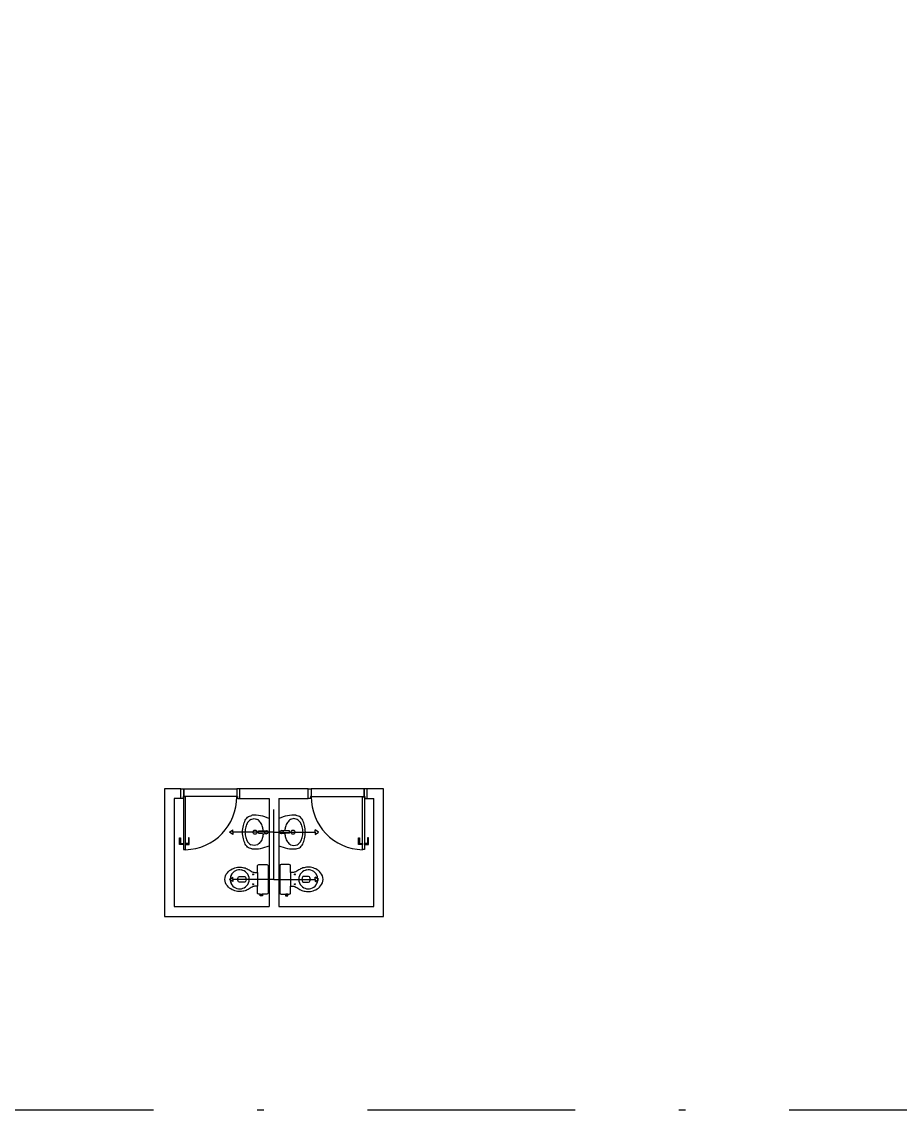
# Model space of a CAD drawing. Extents: x 55.5 to 142.8, y 175.3 to 208.6.
# Drawn here: x 69.85 to 83.29, y 175.29 to 191.94 of the extents above; entities that cross this region are included whole.
import ezdxf

# ---------------------------------------------------------------- set-up
doc = ezdxf.new("R2010")
doc.units = 0
doc.header["$LTSCALE"] = 0.005
doc.linetypes.add('DASHDOT', pattern=[25.4, 12.7, -6.35, 0, -6.35])
doc.layers.get('0').update_dxf_attribs({"linetype": 'CONTINUOUS'})
for name, color, linetype in [('A-PARED', 5, 'CONTINUOUS'), ('A-PORTA', 3, 'CONTINUOUS'), ('A-SOLEIRA', 1, 'CONTINUOUS'), ('ARQ-ALV-CORTE', 5, 'CONTINUOUS'), ('BARRILETE', 4, 'CONTINUOUS'), ('PAG', 1, 'CONTINUOUS')]:
    doc.layers.add(name, color=color, linetype=linetype)

# ---------------------------------------------------------------- blocks, each defined once
blk = doc.blocks.new('wc')
at = {"layer": 'A-PARED', "color": 251}
for p, q in [((-0.25, 1.8), (-0.25, 1.95)), ((-0.25, 1.8), (-0.25, 1.95)), ((0, 1.95), (-0.25, 1.95)), ((0, 0), (0, 1.95)), ((-0.15, 0.15), (-0.15, 1.8)), ((-3.35, 0), (0, 0)), ((-1.6, 0.15), (-0.15, 0.15))]:
    blk.add_line(p, q, dxfattribs=at)
at = {"layer": 'A-PORTA', "color": 251}
blk.add_line((-0.295, 1.95), (-0.295, 1.835), dxfattribs=at)
for points in [[(-0.285, 1.835), (-0.285, 1.8), (-0.25, 1.8), (-0.25, 1.95), (-0.295, 1.95), (-0.295, 1.835)], [(-0.29, 1.83), (-0.29, 1.02), (-0.32, 1.02), (-0.32, 1.83)], [(-0.245, 1.115), (-0.29, 1.115), (-0.29, 1.1), (-0.23, 1.1), (-0.23, 1.2), (-0.245, 1.2)]]:
    blk.add_lwpolyline(points, close=True, dxfattribs=at)
blk.add_arc((-0.301, 1.823, 0.02), 0.804, 179.1784, 268.6732, dxfattribs=at)
at = {"layer": 'A-SOLEIRA', "color": 251}
blk.add_lwpolyline([(-0.295, 1.835), (-0.295, 1.95), (-1.105, 1.95), (-1.105, 1.835)], close=True, dxfattribs=at)
at = {"layer": 'ARQ-ALV-CORTE', "color": 251}
for p, q in [((-3.35, 1.95), (-3.35, 1.585)), ((-3.1, 1.95), (-3.35, 1.95)), ((-3.1, 1.8), (-3.1, 1.95)), ((-3.1, 1.8), (-3.1, 1.95)), ((-3.055, 1.95), (-3.055, 1.835)), ((-1.15, 1.95), (-2.2, 1.95)), ((-2.2, 1.8), (-2.2, 1.95)), ((-2.2, 1.8), (-2.2, 1.95)), ((-1.15, 1.8), (-1.15, 1.95)), ((-1.15, 1.8), (-1.15, 1.95)), ((-3.35, 1.8), (-3.35, 0)), ((-3.2, 1.8), (-3.2, 0.15)), ((-3.1, 1.8), (-3.2, 1.8)), ((-2.2, 1.8), (-1.75, 1.8)), ((-1.75, 1.8), (-1.75, 0.15)), ((-1.75, 1.8), (-1.75, 1.585)), ((-1.6, 1.8), (-1.6, 0.15)), ((-1.6, 1.8), (-1.6, 1.585)), ((-1.6, 1.8), (-1.15, 1.8)), ((-0.25, 1.8), (-0.15, 1.8)), ((-2.03, 1.48), (-1.979, 1.495)), ((-1.979, 1.495), (-1.929, 1.48)), ((-1.371, 1.495), (-1.421, 1.48)), ((-1.32, 1.48), (-1.371, 1.495)), ((-1.91, 1.306), (-1.792, 1.315)), ((-1.91, 1.27), (-1.91, 1.306)), ((-1.91, 1.27), (-1.792, 1.261)), ((-1.44, 1.306), (-1.558, 1.315)), ((-1.44, 1.27), (-1.558, 1.261)), ((-1.44, 1.27), (-1.44, 1.306)), ((-1.979, 1.081), (-2.03, 1.095)), ((-1.371, 1.081), (-1.32, 1.095)), ((-3.2, 0.15), (-1.75, 0.15))]:
    blk.add_line(p, q, dxfattribs=at)
for points in [[(-3.065, 1.835), (-3.065, 1.8), (-3.1, 1.8), (-3.1, 1.95), (-3.055, 1.95), (-3.055, 1.835)], [(-3.055, 1.835), (-3.055, 1.95), (-2.245, 1.95), (-2.245, 1.835)], [(-2.235, 1.835), (-2.235, 1.8), (-2.2, 1.8), (-2.2, 1.95), (-2.245, 1.95), (-2.245, 1.835)], [(-1.115, 1.835), (-1.115, 1.8), (-1.15, 1.8), (-1.15, 1.95), (-1.105, 1.95), (-1.105, 1.835)], [(-3.06, 1.83), (-3.06, 1.02), (-3.03, 1.02), (-3.03, 1.83)], [(-3.105, 1.115), (-3.06, 1.115), (-3.06, 1.1), (-3.12, 1.1), (-3.12, 1.2), (-3.105, 1.2)], [(-2.985, 1.115), (-3.03, 1.115), (-3.03, 1.1), (-2.97, 1.1), (-2.97, 1.2), (-2.985, 1.2)], [(-0.365, 1.115), (-0.32, 1.115), (-0.32, 1.1), (-0.38, 1.1), (-0.38, 1.2), (-0.365, 1.2)]]:
    blk.add_lwpolyline(points, close=True, dxfattribs=at)
for points in [[(-2.015, 1.031), (-2.063, 1.047, -0.105935), (-2.114, 1.106, -0.069568), (-2.143, 1.184, -0.055787), (-2.155, 1.288, -0.055787), (-2.143, 1.391, -0.069568), (-2.114, 1.469, -0.105935), (-2.063, 1.528), (-2.015, 1.544)], [(-1.335, 1.031), (-1.287, 1.047, 0.105935), (-1.236, 1.106, 0.069568), (-1.207, 1.184, 0.055787), (-1.195, 1.288, 0.055787), (-1.207, 1.391, 0.069568), (-1.236, 1.469, 0.105935), (-1.287, 1.528), (-1.335, 1.544)], [(-1.84, 1.265, -0.04979), (-1.85, 1.205, -0.08069), (-1.88, 1.141, -0.107047), (-1.929, 1.095), (-1.979, 1.081)], [(-1.51, 1.265, 0.04979), (-1.5, 1.205, 0.08069), (-1.47, 1.141, 0.107047), (-1.421, 1.095), (-1.371, 1.081)]]:
    blk.add_lwpolyline(points, format="xyb", dxfattribs=at)
for points in [[(-2.426, 0.566, -0.182004), (-2.388, 0.666, -0.098298), (-2.313, 0.725, -0.085166), (-2.233, 0.75, -0.08648), (-2.153, 0.748, -0.067868), (-2.083, 0.726, -0.06199), (-2.026, 0.692, 0.060779), (-1.993, 0.676, 0.023796), (-1.973, 0.672), (-1.928, 0.669), (-1.928, 0.773, -0.424217), (-1.909, 0.791), (-1.886, 0.791), (-1.856, 0.791), (-1.783, 0.791, -0.418036), (-1.765, 0.773), (-1.765, 0.566), (-1.765, 0.359, -0.418036), (-1.783, 0.341), (-1.856, 0.341), (-1.856, 0.329), (-1.853, 0.329), (-1.853, 0.313), (-1.871, 0.313), (-1.889, 0.313), (-1.889, 0.329), (-1.886, 0.329), (-1.886, 0.341), (-1.909, 0.341, -0.424217), (-1.928, 0.359), (-1.928, 0.463), (-1.973, 0.46, 0.023796), (-1.993, 0.455, 0.060779), (-2.026, 0.439, -0.06199), (-2.083, 0.405, -0.067868), (-2.153, 0.383, -0.08648), (-2.233, 0.381, -0.085166), (-2.313, 0.407, -0.098298), (-2.388, 0.466, -0.182004)], [(-0.924, 0.566, 0.182004), (-0.962, 0.666, 0.098298), (-1.037, 0.725, 0.085166), (-1.117, 0.75, 0.08648), (-1.197, 0.748, 0.067868), (-1.267, 0.726, 0.06199), (-1.324, 0.692, -0.060779), (-1.357, 0.676, -0.023796), (-1.377, 0.672), (-1.422, 0.669), (-1.422, 0.773, 0.424217), (-1.441, 0.791), (-1.464, 0.791), (-1.494, 0.791), (-1.567, 0.791, 0.418036), (-1.585, 0.773), (-1.585, 0.566), (-1.585, 0.359, 0.418036), (-1.567, 0.341), (-1.494, 0.341), (-1.494, 0.329), (-1.497, 0.329), (-1.497, 0.313), (-1.479, 0.313), (-1.461, 0.313), (-1.461, 0.329), (-1.464, 0.329), (-1.464, 0.341), (-1.441, 0.341, 0.424217), (-1.422, 0.359), (-1.422, 0.463), (-1.377, 0.46, -0.023796), (-1.357, 0.455, -0.060779), (-1.324, 0.439, 0.06199), (-1.267, 0.405, 0.067868), (-1.197, 0.383, 0.08648), (-1.117, 0.381, 0.085166), (-1.037, 0.407, 0.098298), (-0.962, 0.466, 0.182004)], [(-2.225, 0.596, -0.276984), (-2.203, 0.61), (-2.118, 0.61, -0.393258), (-2.118, 0.521), (-2.203, 0.521, -0.276984), (-2.225, 0.536, -0.2)], [(-1.125, 0.596, 0.276984), (-1.147, 0.61), (-1.232, 0.61, 0.393258), (-1.232, 0.521), (-1.147, 0.521, 0.276984), (-1.125, 0.536, 0.2)]]:
    blk.add_lwpolyline(points, format="xyb", close=True, dxfattribs=at)
for points in [[(-1.928, 0.669), (-1.928, 0.566), (-1.928, 0.463)], [(-1.422, 0.669), (-1.422, 0.566), (-1.422, 0.463)], [(-1.886, 0.341), (-1.856, 0.341)], [(-1.464, 0.341), (-1.494, 0.341)], [(-1.856, 0.329), (-1.886, 0.329)], [(-1.494, 0.329), (-1.464, 0.329)]]:
    blk.add_lwpolyline(points, dxfattribs=at)
for centre, radius in [((-1.966, 1.288), 0.0313), ((-1.792, 1.288), 0.027), ((-1.558, 1.288), 0.027), ((-1.384, 1.288), 0.0313), ((-1.995, 0.641), 0.0075), ((-1.355, 0.641), 0.0075), ((-1.995, 0.491), 0.0075), ((-1.355, 0.491), 0.0075)]:
    blk.add_circle(centre, radius, dxfattribs=at)
for centre, radius, start, end in [((-3.049, 1.823, 0.02), 0.804, 271.3268, 0.8216), ((-1.979, 1.004), 0.542, 65.0201, 93.7898), ((-1.371, 1.004), 0.542, 86.2102, 114.9799), ((-1.815, 1.288), 0.304, 164.3104, 180), ((-1.896, 1.31), 0.22, 145.8575, 164.3104), ((-1.947, 1.345), 0.159, 121.4172, 145.8575), ((-2.011, 1.345), 0.159, 34.1425, 58.5828), ((-2.062, 1.31), 0.22, 15.6896, 34.1425), ((-2.143, 1.288), 0.304, 4.5147, 15.6896), ((-1.207, 1.288), 0.304, 164.3104, 175.4853), ((-1.288, 1.31), 0.22, 145.8575, 164.3104), ((-1.339, 1.345), 0.159, 121.4172, 145.8575), ((-1.403, 1.345), 0.159, 34.1425, 58.5828), ((-1.454, 1.31), 0.22, 15.6896, 34.1425), ((-1.535, 1.288), 0.304, 360, 15.6896), ((-1.815, 1.288), 0.304, 180, 195.6896), ((-1.896, 1.265), 0.22, 195.6896, 214.1425), ((-1.454, 1.265), 0.22, 325.8575, 344.3104), ((-1.535, 1.288), 0.304, 344.3104, 360), ((-1.947, 1.23), 0.159, 214.1425, 238.5828), ((-1.979, 1.572), 0.542, 266.2102, 294.9799), ((-1.371, 1.572), 0.542, 245.0201, 273.7898), ((-1.403, 1.23), 0.159, 301.4172, 325.8575), ((-2.197, 0.562), 0.15, 115.9856, 154.8271), ((-2.199, 0.556), 0.155, 80.2788, 114.2845), ((-2.198, 0.569), 0.142, 42.9857, 79.8951), ((-1.152, 0.569), 0.142, 100.1049, 137.0143), ((-1.151, 0.556), 0.155, 65.7155, 99.7212), ((-1.153, 0.562), 0.15, 25.1729, 64.0144), ((-2.196, 0.564), 0.15, 155.5324, 179.3097), ((-2.196, 0.568), 0.15, 180.6903, 204.4676), ((-2.197, 0.569), 0.15, 205.1729, 244.0144), ((-2.203, 0.565), 0.149, 0.3748, 42.7332), ((-2.203, 0.567), 0.149, 317.2668, 359.6252), ((-1.147, 0.565), 0.149, 137.2668, 179.6252), ((-1.147, 0.567), 0.149, 180.3748, 222.7332), ((-1.153, 0.569), 0.15, 295.9856, 334.8271), ((-1.154, 0.564), 0.15, 0.6903, 24.4676), ((-1.154, 0.568), 0.15, 335.5324, 359.3097), ((-2.199, 0.576), 0.155, 245.7155, 279.7212), ((-2.198, 0.563), 0.142, 280.1049, 317.0143), ((-1.152, 0.563), 0.142, 222.9857, 259.8951), ((-1.151, 0.576), 0.155, 260.2788, 294.2845)]:
    blk.add_arc(centre, radius, start, end, dxfattribs=at)

msp = doc.modelspace()

# ---------------------------------------------------------------- linework, layer by layer
at = {"linetype": 'DASHDOT', "ltscale": 50}
msp.add_lwpolyline([(55.508, 208.582), (142.816, 208.582), (142.816, 175.293), (55.508, 175.293)], close=True, dxfattribs=at)
at = {"layer": 'BARRILETE', "linetype": 'Continuous'}
for p, q in [((73.709, 178.823, 1.1), (73.709, 179.894, 1.1)), ((73.026, 179.546, 0.65), (73.081, 179.581, 0.65)), ((73.081, 179.511, 0.65), (73.026, 179.546, 0.65)), ((73.081, 179.546, 0.65), (73.081, 179.581, 0.65)), ((73.081, 179.546, 0.65), (73.081, 179.511, 0.65)), ((73.709, 179.546, 0.65), (73.081, 179.546, 0.65)), ((73.709, 179.546, 0.65), (74.337, 179.546, 0.65)), ((74.391, 179.546, 0.65), (74.337, 179.581, 0.65)), ((74.337, 179.546, 0.65), (74.337, 179.581, 0.65)), ((74.337, 179.511, 0.65), (74.391, 179.546, 0.65)), ((74.337, 179.546, 0.65), (74.337, 179.511, 0.65)), ((73.026, 178.823, 0.34), (73.081, 178.858, 0.34)), ((73.081, 178.789, 0.34), (73.026, 178.823, 0.34)), ((73.081, 178.823, 0.34), (73.081, 178.858, 0.34)), ((73.709, 178.823, 0.34), (73.081, 178.823, 0.34)), ((73.081, 178.823, 0.34), (73.081, 178.789, 0.34)), ((73.709, 178.823, 0.34), (74.337, 178.823, 0.34)), ((74.337, 178.823, 0.34), (74.337, 178.858, 0.34)), ((74.391, 178.823, 0.34), (74.337, 178.858, 0.34)), ((74.337, 178.823, 0.34), (74.337, 178.789, 0.34)), ((74.337, 178.789, 0.34), (74.391, 178.823, 0.34))]:
    msp.add_line(p, q, dxfattribs=at)
at = {"layer": 'BARRILETE', "extrusion": (0, -1, -1.83691e-16)}
for p, q in [((73.709, 179.894, 1.1), (73.709, 179.894, 1.589)), ((73.709, 179.546, 0.65), (73.709, 179.546, 1.1)), ((73.709, 178.823, 0.34), (73.709, 178.823, 1.1))]:
    msp.add_line(p, q, dxfattribs=at)

# ---------------------------------------------------------------- block references
at = {"layer": 'PAG'}
msp.add_blockref('wc', (75.384, 178.258), dxfattribs=at)

doc.saveas('drawing.dxf')
